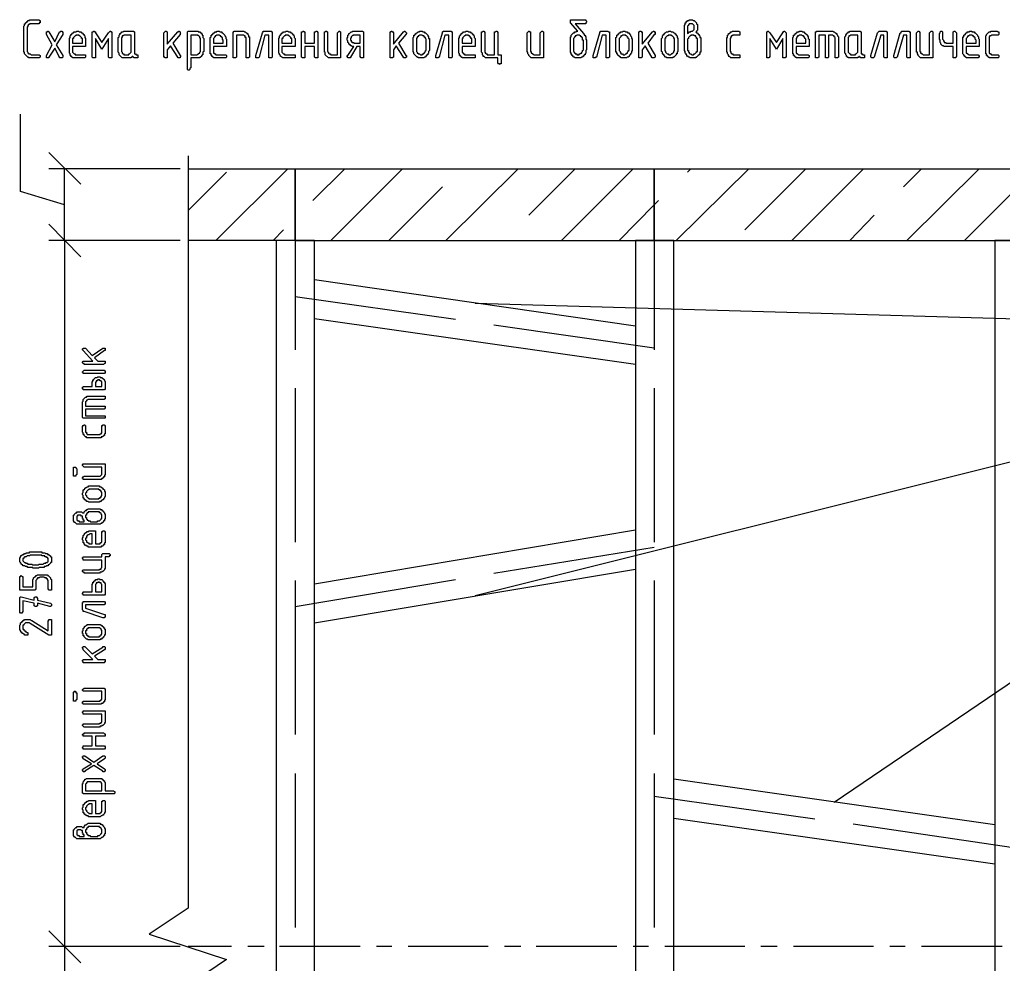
# Model space of a CAD drawing. Header units: millimetres. Extents: x 1 to 1188, y 1 to 840.
# Drawn here: x 44.2 to 120.9, y 322.7 to 396.3 of the extents above; entities that cross this region are included whole.
import ezdxf

# ---------------------------------------------------------------- set-up
doc = ezdxf.new("R2010")
doc.units = ezdxf.units.MM
doc.layers.add('GEOMETRY', color=7, linetype='Continuous')

msp = doc.modelspace()

# ---------------------------------------------------------------- linework, layer by layer
at = {"layer": 'GEOMETRY'}
for points in [[(45.664, 396.31), (45.727, 396.31), (45.727, 396.247), (45.791, 396.247), (45.791, 396.056), (45.727, 396.056), (45.727, 395.993), (44.965, 395.993), (44.965, 395.93), (44.902, 395.93), (44.839, 395.866), (44.839, 395.803), (44.775, 395.739), (44.775, 393.834), (44.839, 393.77), (44.839, 393.707), (44.902, 393.707), (44.902, 393.644), (45.029, 393.644), (45.092, 393.58), (45.727, 393.58), (45.791, 393.517), (45.791, 393.39), (45.727, 393.327), (44.902, 393.327), (44.902, 393.39), (44.839, 393.39), (44.775, 393.453), (44.71, 393.517), (44.584, 393.644), (44.584, 393.77), (44.52, 393.77), (44.52, 395.803), (44.584, 395.866), (44.584, 395.993), (44.647, 395.993), (44.647, 396.056), (44.71, 396.056), (44.71, 396.12), (44.775, 396.12), (44.775, 396.183), (44.839, 396.183), (44.839, 396.247), (44.965, 396.247), (44.965, 396.31)], [(88.398, 394.659), (88.398, 393.96), (88.335, 393.897), (88.335, 393.707), (88.272, 393.644), (88.272, 393.58), (88.208, 393.58), (88.208, 393.517), (88.145, 393.517), (88.145, 393.453), (88.081, 393.453), (88.081, 393.39), (88.018, 393.39), (87.955, 393.327), (87.51, 393.327), (87.446, 393.39), (87.383, 393.39), (87.383, 393.453), (87.319, 393.453), (87.319, 393.517), (87.256, 393.517), (87.256, 393.58), (87.193, 393.644), (87.193, 393.707), (87.129, 393.77), (87.129, 394.977), (87.193, 394.977), (87.193, 395.104), (87.383, 395.294), (87.446, 395.294), (87.446, 395.358), (87.573, 395.358), (87.638, 395.421), (87.701, 395.421), (87.129, 396.056), (87.129, 396.31), (88.335, 396.31), (88.335, 396.247), (88.398, 396.183), (88.398, 396.12), (88.335, 396.056), (88.335, 395.993), (87.51, 395.993), (88.145, 395.231), (88.208, 395.168), (88.208, 395.104), (88.272, 395.104), (88.272, 395.041), (88.335, 394.977), (88.335, 394.786), (88.398, 394.723)], [(96.908, 395.358), (96.971, 395.294), (97.035, 395.294), (97.035, 395.231), (97.098, 395.231), (97.098, 395.168), (97.163, 395.168), (97.163, 395.104), (97.226, 395.041), (97.226, 394.914), (97.289, 394.914), (97.289, 393.77), (97.226, 393.77), (97.226, 393.644), (97.163, 393.58), (97.098, 393.517), (96.971, 393.39), (96.908, 393.39), (96.908, 393.327), (96.464, 393.327), (96.401, 393.39), (96.336, 393.39), (96.336, 393.453), (96.273, 393.453), (96.209, 393.517), (96.209, 393.58), (96.146, 393.58), (96.146, 393.644), (96.082, 393.707), (96.082, 393.834), (96.019, 393.897), (96.019, 395.866), (96.082, 395.93), (96.082, 396.056), (96.146, 396.056), (96.146, 396.12), (96.209, 396.183), (96.273, 396.183), (96.273, 396.247), (96.401, 396.247), (96.401, 396.31), (96.654, 396.31), (96.718, 396.247), (96.781, 396.247), (96.971, 396.056), (96.971, 395.993), (97.035, 395.93), (97.035, 395.485), (96.971, 395.421), (96.971, 395.358)], [(96.273, 395.231), (96.336, 395.294), (96.401, 395.358), (96.527, 395.358), (96.527, 395.421), (96.654, 395.421), (96.781, 395.548), (96.781, 395.866), (96.654, 395.993), (96.401, 395.993), (96.401, 395.93), (96.336, 395.93), (96.336, 395.866), (96.273, 395.803)], [(47.06, 394.342), (47.569, 393.517), (47.569, 393.39), (47.505, 393.327), (47.315, 393.327), (47.315, 393.39), (46.933, 394.089), (46.489, 393.39), (46.489, 393.327), (46.298, 393.327), (46.298, 393.517), (46.743, 394.342), (46.298, 395.168), (46.298, 395.358), (46.363, 395.358), (46.363, 395.421), (46.426, 395.421), (46.489, 395.358), (46.933, 394.596), (47.315, 395.358), (47.378, 395.358), (47.378, 395.421), (47.505, 395.421), (47.505, 395.358), (47.569, 395.358), (47.569, 395.168)], [(48.331, 394.215), (48.331, 393.77), (48.457, 393.644), (48.521, 393.644), (48.521, 393.58), (49.346, 393.58), (49.346, 393.39), (49.283, 393.327), (48.331, 393.327), (48.331, 393.39), (48.267, 393.39), (48.267, 393.453), (48.204, 393.453), (48.204, 393.517), (48.14, 393.517), (48.14, 393.644), (48.077, 393.707), (48.077, 394.851), (48.14, 394.914), (48.14, 395.041), (48.204, 395.104), (48.204, 395.168), (48.267, 395.168), (48.267, 395.231), (48.331, 395.231), (48.331, 395.294), (48.394, 395.294), (48.457, 395.358), (48.584, 395.358), (48.648, 395.421), (48.776, 395.421), (48.839, 395.358), (48.966, 395.358), (49.029, 395.294), (49.093, 395.294), (49.093, 395.231), (49.156, 395.231), (49.156, 395.168), (49.219, 395.168), (49.219, 395.104), (49.283, 395.041), (49.283, 394.914), (49.346, 394.851), (49.346, 394.215)], [(48.711, 395.104), (48.584, 395.104), (48.584, 395.041), (48.521, 395.041), (48.394, 394.914), (48.394, 394.851), (48.331, 394.851), (48.331, 394.469), (49.093, 394.469), (49.093, 394.851), (49.029, 394.851), (49.029, 394.914), (48.902, 395.041), (48.839, 395.041), (48.839, 395.104)], [(50.617, 394.025), (50.108, 394.851), (50.108, 393.327), (49.918, 393.327), (49.855, 393.39), (49.855, 395.358), (49.918, 395.358), (49.981, 395.421), (50.045, 395.421), (50.045, 395.358), (50.108, 395.358), (50.108, 395.294), (50.617, 394.532), (51.125, 395.294), (51.252, 395.421), (51.315, 395.421), (51.315, 395.358), (51.379, 395.358), (51.379, 393.327), (51.189, 393.327), (51.125, 393.39), (51.125, 394.851)], [(53.41, 393.453), (53.41, 393.327), (53.093, 393.327), (53.093, 393.39), (53.03, 393.39), (53.03, 393.453), (52.966, 393.453), (52.966, 393.39), (52.903, 393.39), (52.903, 393.327), (52.204, 393.327), (51.951, 393.58), (51.951, 393.707), (51.886, 393.77), (51.886, 394.914), (51.951, 394.977), (51.951, 395.104), (52.014, 395.168), (52.014, 395.231), (52.077, 395.231), (52.077, 395.294), (52.141, 395.294), (52.141, 395.358), (52.268, 395.358), (52.331, 395.421), (53.093, 395.421), (53.093, 395.358), (53.156, 395.358), (53.156, 393.644), (53.22, 393.644), (53.283, 393.58), (53.41, 393.58)], [(52.903, 395.104), (52.331, 395.104), (52.268, 395.041), (52.204, 395.041), (52.204, 394.914), (52.141, 394.914), (52.141, 393.834), (52.204, 393.77), (52.204, 393.707), (52.268, 393.644), (52.331, 393.644), (52.331, 393.58), (52.713, 393.58), (52.713, 393.644), (52.776, 393.644), (52.903, 393.77)], [(55.696, 394.406), (56.522, 395.358), (56.585, 395.358), (56.585, 395.421), (56.648, 395.421), (56.713, 395.358), (56.713, 395.294), (56.777, 395.231), (56.713, 395.231), (56.713, 395.168), (56.141, 394.469), (56.713, 393.517), (56.777, 393.453), (56.713, 393.39), (56.713, 393.327), (56.522, 393.327), (56.522, 393.39), (55.951, 394.279), (55.696, 393.96), (55.696, 393.327), (55.506, 393.327), (55.506, 393.39), (55.443, 393.39), (55.443, 395.294), (55.569, 395.421), (55.633, 395.421), (55.696, 395.358)], [(57.284, 395.231), (57.284, 395.358), (57.347, 395.421), (58.109, 395.421), (58.109, 395.358), (58.236, 395.358), (58.301, 395.294), (58.364, 395.294), (58.364, 395.231), (58.427, 395.168), (58.427, 395.104), (58.491, 395.104), (58.491, 394.914), (58.554, 394.851), (58.554, 393.834), (58.491, 393.77), (58.491, 393.58), (58.427, 393.58), (58.427, 393.517), (58.364, 393.517), (58.364, 393.453), (58.301, 393.39), (58.236, 393.39), (58.236, 393.327), (57.539, 393.327), (57.539, 392.564), (57.475, 392.501), (57.475, 392.438), (57.41, 392.373), (57.347, 392.373), (57.284, 392.438)], [(57.539, 395.104), (57.539, 393.58), (58.046, 393.58), (58.109, 393.644), (58.173, 393.644), (58.173, 393.707), (58.236, 393.707), (58.236, 393.77), (58.301, 393.834), (58.301, 394.851), (58.236, 394.914), (58.236, 394.977), (58.173, 395.041), (58.109, 395.041), (58.109, 395.104)], [(59.316, 394.215), (59.316, 393.707), (59.38, 393.707), (59.38, 393.644), (59.443, 393.644), (59.506, 393.58), (60.269, 393.58), (60.332, 393.517), (60.332, 393.39), (60.269, 393.327), (59.316, 393.327), (59.316, 393.39), (59.253, 393.39), (59.253, 393.453), (59.189, 393.453), (59.189, 393.517), (59.126, 393.517), (59.126, 393.644), (59.063, 393.644), (59.063, 394.914), (59.126, 394.977), (59.126, 395.104), (59.189, 395.104), (59.189, 395.168), (59.253, 395.168), (59.253, 395.231), (59.316, 395.231), (59.316, 395.294), (59.38, 395.294), (59.443, 395.358), (59.57, 395.358), (59.57, 395.421), (59.76, 395.421), (59.823, 395.358), (59.952, 395.358), (59.952, 395.294), (60.015, 395.294), (60.205, 395.104), (60.205, 395.041), (60.269, 394.977), (60.269, 394.851), (60.332, 394.786), (60.332, 394.215)], [(59.697, 395.104), (59.57, 395.104), (59.506, 395.041), (59.443, 395.041), (59.443, 394.977), (59.38, 394.977), (59.38, 394.914), (59.316, 394.851), (59.316, 394.469), (60.078, 394.469), (60.078, 394.723), (60.015, 394.786), (60.015, 394.914), (59.952, 394.914), (59.952, 394.977), (59.888, 394.977), (59.888, 395.041), (59.823, 395.041), (59.76, 395.104)], [(60.84, 393.453), (60.84, 395.358), (60.904, 395.358), (60.904, 395.421), (61.666, 395.421), (61.729, 395.358), (61.793, 395.358), (61.856, 395.294), (61.919, 395.294), (61.919, 395.231), (61.983, 395.231), (61.983, 395.168), (62.046, 395.104), (62.046, 394.977), (62.11, 394.977), (62.11, 393.39), (62.046, 393.327), (61.856, 393.327), (61.856, 394.914), (61.793, 394.914), (61.793, 395.041), (61.729, 395.041), (61.666, 395.104), (61.094, 395.104), (61.094, 393.39), (61.031, 393.327), (60.84, 393.327)], [(63.253, 395.421), (63.825, 395.421), (63.825, 395.358), (63.889, 395.358), (63.889, 393.39), (63.825, 393.327), (63.634, 393.327), (63.634, 395.104), (63.317, 395.104), (62.872, 393.39), (62.808, 393.327), (62.618, 393.327), (62.618, 393.517), (63.127, 395.294), (63.19, 395.358), (63.19, 395.421)], [(64.651, 394.215), (64.651, 393.77), (64.777, 393.644), (64.841, 393.644), (64.841, 393.58), (65.666, 393.58), (65.666, 393.327), (64.714, 393.327), (64.651, 393.39), (64.586, 393.453), (64.523, 393.453), (64.523, 393.517), (64.459, 393.58), (64.459, 393.644), (64.396, 393.707), (64.396, 394.851), (64.459, 394.914), (64.459, 395.041), (64.523, 395.104), (64.523, 395.168), (64.586, 395.168), (64.586, 395.231), (64.651, 395.231), (64.651, 395.294), (64.714, 395.294), (64.777, 395.358), (64.904, 395.358), (64.968, 395.421), (65.094, 395.421), (65.158, 395.358), (65.285, 395.358), (65.348, 395.294), (65.413, 395.294), (65.413, 395.231), (65.476, 395.231), (65.476, 395.168), (65.539, 395.168), (65.539, 395.104), (65.603, 395.041), (65.603, 394.914), (65.666, 394.851), (65.666, 394.215)], [(65.031, 395.104), (64.904, 395.104), (64.904, 395.041), (64.841, 395.041), (64.714, 394.914), (64.714, 394.851), (64.651, 394.851), (64.651, 394.469), (65.413, 394.469), (65.413, 394.851), (65.348, 394.851), (65.348, 394.914), (65.221, 395.041), (65.158, 395.041), (65.158, 395.104)], [(66.428, 394.215), (66.428, 393.327), (66.238, 393.327), (66.173, 393.39), (66.173, 395.358), (66.238, 395.358), (66.302, 395.421), (66.365, 395.421), (66.365, 395.358), (66.428, 395.358), (66.428, 394.469), (67.19, 394.469), (67.19, 395.358), (67.254, 395.358), (67.317, 395.421), (67.381, 395.421), (67.381, 395.358), (67.444, 395.358), (67.444, 393.327), (67.254, 393.327), (67.19, 393.39), (67.19, 394.215)], [(69.222, 395.231), (69.222, 393.327), (68.269, 393.327), (68.016, 393.58), (68.016, 393.77), (67.952, 393.77), (67.952, 395.358), (68.016, 395.358), (68.079, 395.421), (68.143, 395.421), (68.143, 395.358), (68.206, 395.358), (68.206, 393.834), (68.269, 393.77), (68.269, 393.707), (68.333, 393.644), (68.396, 393.644), (68.46, 393.58), (68.968, 393.58), (68.968, 395.294), (69.095, 395.421), (69.158, 395.421), (69.158, 395.358), (69.222, 395.358)], [(70.239, 394.215), (70.11, 394.215), (70.047, 394.279), (69.984, 394.279), (69.984, 394.342), (69.92, 394.342), (69.92, 394.406), (69.857, 394.406), (69.857, 394.469), (69.794, 394.532), (69.794, 394.659), (69.73, 394.723), (69.73, 394.914), (69.794, 394.914), (69.794, 395.104), (69.857, 395.168), (69.857, 395.231), (69.92, 395.231), (70.047, 395.358), (70.11, 395.358), (70.175, 395.421), (70.936, 395.421), (71.001, 395.358), (71.001, 393.327), (70.809, 393.327), (70.809, 393.39), (70.746, 393.39), (70.746, 394.215), (70.492, 394.215), (69.984, 393.39), (69.984, 393.327), (69.794, 393.327), (69.794, 393.39), (69.73, 393.39), (69.73, 393.517), (69.794, 393.517)], [(69.984, 394.786), (69.984, 394.723), (70.047, 394.723), (70.047, 394.596), (70.11, 394.596), (70.11, 394.532), (70.239, 394.532), (70.239, 394.469), (70.746, 394.469), (70.746, 395.104), (70.175, 395.104), (70.175, 395.041), (70.11, 395.041), (70.047, 394.977), (70.047, 394.914), (69.984, 394.851)], [(73.35, 394.406), (74.111, 395.358), (74.176, 395.358), (74.176, 395.421), (74.239, 395.421), (74.366, 395.294), (74.366, 395.231), (74.302, 395.168), (73.731, 394.469), (74.302, 393.517), (74.366, 393.517), (74.366, 393.39), (74.302, 393.39), (74.302, 393.327), (74.111, 393.327), (74.111, 393.39), (73.54, 394.279), (73.35, 393.96), (73.35, 393.39), (73.285, 393.39), (73.285, 393.327), (73.095, 393.327), (73.095, 395.358), (73.159, 395.358), (73.159, 395.421), (73.222, 395.421), (73.285, 395.358), (73.35, 395.294)], [(74.873, 394.025), (74.873, 394.914), (74.938, 394.977), (74.938, 395.104), (75.001, 395.104), (75.001, 395.168), (75.064, 395.168), (75.064, 395.231), (75.128, 395.231), (75.128, 395.294), (75.191, 395.294), (75.255, 395.358), (75.381, 395.358), (75.381, 395.421), (75.572, 395.421), (75.635, 395.358), (75.763, 395.358), (75.763, 395.294), (75.827, 395.294), (76.017, 395.104), (76.017, 395.041), (76.08, 394.977), (76.08, 394.851), (76.144, 394.851), (76.144, 393.897), (76.08, 393.834), (76.08, 393.707), (76.017, 393.644), (76.017, 393.58), (75.953, 393.58), (75.953, 393.517), (75.89, 393.517), (75.89, 393.453), (75.827, 393.453), (75.827, 393.39), (75.763, 393.39), (75.698, 393.327), (75.255, 393.327), (75.255, 393.39), (75.191, 393.39), (74.938, 393.644), (74.938, 393.77), (74.873, 393.77)], [(75.89, 394.025), (75.89, 394.786), (75.827, 394.851), (75.827, 394.914), (75.763, 394.914), (75.763, 394.977), (75.698, 395.041), (75.635, 395.041), (75.572, 395.104), (75.381, 395.104), (75.318, 395.041), (75.255, 395.041), (75.255, 394.977), (75.191, 394.977), (75.191, 394.914), (75.128, 394.851), (75.128, 393.834), (75.191, 393.77), (75.191, 393.707), (75.255, 393.707), (75.255, 393.644), (75.381, 393.644), (75.445, 393.58), (75.572, 393.58), (75.635, 393.644), (75.698, 393.644), (75.698, 393.707), (75.763, 393.707), (75.763, 393.77), (75.827, 393.834), (75.827, 393.897), (75.89, 393.897)], [(77.286, 395.421), (77.858, 395.421), (77.858, 395.358), (77.921, 395.358), (77.921, 393.39), (77.858, 393.327), (77.668, 393.327), (77.668, 395.104), (77.351, 395.104), (76.906, 393.39), (76.842, 393.39), (76.842, 393.327), (76.652, 393.327), (76.652, 393.517), (77.159, 395.294), (77.159, 395.358), (77.223, 395.358), (77.223, 395.421)], [(78.683, 394.215), (78.683, 393.77), (78.81, 393.644), (78.873, 393.644), (78.873, 393.58), (79.7, 393.58), (79.7, 393.327), (78.683, 393.327), (78.683, 393.39), (78.62, 393.39), (78.62, 393.453), (78.556, 393.453), (78.556, 393.517), (78.493, 393.517), (78.493, 393.644), (78.43, 393.707), (78.43, 394.851), (78.493, 394.914), (78.493, 395.041), (78.556, 395.104), (78.556, 395.168), (78.62, 395.168), (78.62, 395.231), (78.683, 395.231), (78.683, 395.294), (78.747, 395.294), (78.81, 395.358), (78.938, 395.358), (79.002, 395.421), (79.128, 395.421), (79.192, 395.358), (79.319, 395.358), (79.382, 395.294), (79.445, 395.294), (79.445, 395.231), (79.509, 395.231), (79.509, 395.168), (79.572, 395.168), (79.572, 395.104), (79.635, 395.041), (79.635, 394.914), (79.7, 394.851), (79.7, 394.215)], [(79.065, 395.104), (78.938, 395.104), (78.938, 395.041), (78.873, 395.041), (78.747, 394.914), (78.747, 394.851), (78.683, 394.851), (78.683, 394.469), (79.445, 394.469), (79.445, 394.851), (79.382, 394.851), (79.382, 394.914), (79.255, 395.041), (79.192, 395.041), (79.192, 395.104)], [(81.605, 393.58), (81.731, 393.58), (81.731, 392.881), (81.668, 392.881), (81.605, 392.818), (81.605, 392.881), (81.541, 392.881), (81.478, 392.945), (81.478, 393.327), (80.526, 393.327), (80.461, 393.39), (80.398, 393.453), (80.334, 393.453), (80.334, 393.517), (80.271, 393.58), (80.271, 393.707), (80.207, 393.77), (80.207, 395.358), (80.271, 395.358), (80.334, 395.421), (80.398, 395.421), (80.398, 395.358), (80.461, 395.358), (80.461, 393.77), (80.526, 393.707), (80.589, 393.644), (80.652, 393.644), (80.652, 393.58), (81.223, 393.58), (81.223, 395.358), (81.288, 395.358), (81.351, 395.421), (81.414, 395.421), (81.414, 395.358), (81.478, 395.358), (81.478, 393.58)], [(85.033, 395.231), (85.033, 393.327), (84.081, 393.327), (83.891, 393.517), (83.891, 393.58), (83.827, 393.644), (83.827, 393.77), (83.764, 393.77), (83.764, 395.294), (83.891, 395.421), (83.954, 395.421), (83.954, 395.358), (84.018, 395.358), (84.018, 393.834), (84.081, 393.834), (84.081, 393.707), (84.144, 393.707), (84.144, 393.644), (84.208, 393.644), (84.271, 393.58), (84.78, 393.58), (84.78, 395.294), (84.906, 395.421), (84.97, 395.421), (85.033, 395.358)], [(88.145, 394.025), (88.145, 394.723), (88.081, 394.723), (88.081, 394.914), (88.018, 394.914), (88.018, 394.977), (87.955, 394.977), (87.955, 395.041), (87.891, 395.041), (87.828, 395.104), (87.638, 395.104), (87.573, 395.041), (87.51, 395.041), (87.51, 394.977), (87.446, 394.977), (87.446, 394.914), (87.383, 394.851), (87.383, 393.834), (87.446, 393.77), (87.446, 393.707), (87.51, 393.707), (87.51, 393.644), (87.638, 393.644), (87.638, 393.58), (87.828, 393.58), (87.828, 393.644), (87.891, 393.644), (87.955, 393.707), (88.018, 393.707), (88.018, 393.77), (88.081, 393.834), (88.081, 393.897), (88.145, 393.96)], [(89.542, 395.421), (90.051, 395.421), (90.114, 395.358), (90.177, 395.358), (90.177, 393.39), (90.114, 393.327), (89.923, 393.327), (89.923, 395.104), (89.606, 395.104), (89.16, 393.39), (89.097, 393.39), (89.097, 393.327), (88.907, 393.327), (88.907, 393.517), (89.415, 395.294), (89.415, 395.358), (89.479, 395.358), (89.479, 395.421)], [(90.685, 394.025), (90.685, 394.914), (90.748, 394.977), (90.748, 395.104), (90.813, 395.104), (90.813, 395.168), (90.876, 395.168), (90.876, 395.231), (90.939, 395.231), (90.939, 395.294), (91.003, 395.294), (91.066, 395.358), (91.193, 395.358), (91.256, 395.421), (91.383, 395.421), (91.447, 395.358), (91.573, 395.358), (91.573, 395.294), (91.702, 395.294), (91.702, 395.231), (91.828, 395.104), (91.828, 395.041), (91.892, 394.977), (91.892, 394.851), (91.955, 394.851), (91.955, 393.897), (91.892, 393.834), (91.892, 393.707), (91.828, 393.644), (91.828, 393.58), (91.765, 393.58), (91.765, 393.517), (91.702, 393.517), (91.702, 393.453), (91.638, 393.39), (91.573, 393.39), (91.51, 393.327), (91.066, 393.327), (91.066, 393.39), (91.003, 393.39), (90.813, 393.58), (90.813, 393.644), (90.748, 393.644), (90.748, 393.77), (90.685, 393.77)], [(91.702, 394.025), (91.702, 394.786), (91.638, 394.851), (91.638, 394.914), (91.573, 394.914), (91.573, 394.977), (91.51, 395.041), (91.447, 395.041), (91.447, 395.104), (91.193, 395.104), (91.13, 395.041), (91.066, 395.041), (91.066, 394.977), (90.939, 394.851), (90.939, 393.897), (91.003, 393.834), (91.003, 393.77), (91.066, 393.707), (91.066, 393.644), (91.193, 393.644), (91.256, 393.58), (91.383, 393.58), (91.447, 393.644), (91.51, 393.644), (91.51, 393.707), (91.573, 393.707), (91.573, 393.77), (91.638, 393.834), (91.638, 393.897), (91.702, 393.897)], [(92.717, 394.406), (93.543, 395.358), (93.606, 395.421), (93.669, 395.421), (93.669, 395.358), (93.733, 395.358), (93.733, 395.168), (93.669, 395.168), (93.161, 394.469), (93.733, 393.517), (93.733, 393.39), (93.669, 393.327), (93.479, 393.327), (93.479, 393.39), (92.971, 394.279), (92.717, 393.96), (92.717, 393.39), (92.654, 393.327), (92.464, 393.327), (92.464, 395.358), (92.527, 395.358), (92.527, 395.421), (92.654, 395.421), (92.654, 395.358), (92.717, 395.358)], [(94.241, 394.025), (94.241, 394.851), (94.305, 394.914), (94.305, 395.041), (94.368, 395.104), (94.368, 395.168), (94.431, 395.168), (94.431, 395.231), (94.495, 395.231), (94.495, 395.294), (94.558, 395.294), (94.622, 395.358), (94.748, 395.358), (94.813, 395.421), (94.94, 395.421), (95.003, 395.358), (95.13, 395.358), (95.194, 395.294), (95.257, 395.294), (95.257, 395.231), (95.32, 395.231), (95.32, 395.168), (95.384, 395.168), (95.384, 395.104), (95.447, 395.041), (95.447, 394.914), (95.51, 394.851), (95.51, 393.834), (95.447, 393.77), (95.447, 393.644), (95.384, 393.644), (95.384, 393.58), (95.194, 393.39), (95.13, 393.39), (95.13, 393.327), (94.622, 393.327), (94.622, 393.39), (94.558, 393.39), (94.431, 393.517), (94.431, 393.58), (94.368, 393.58), (94.368, 393.644), (94.305, 393.644), (94.305, 393.77), (94.241, 393.834)], [(95.257, 394.025), (95.257, 394.851), (95.194, 394.851), (95.194, 394.914), (95.067, 395.041), (95.003, 395.041), (95.003, 395.104), (94.748, 395.104), (94.748, 395.041), (94.685, 395.041), (94.558, 394.914), (94.558, 394.851), (94.495, 394.851), (94.495, 393.897), (94.558, 393.834), (94.558, 393.77), (94.685, 393.644), (94.748, 393.644), (94.813, 393.58), (94.94, 393.58), (95.003, 393.644), (95.067, 393.644), (95.067, 393.707), (95.13, 393.707), (95.194, 393.77), (95.194, 393.834), (95.257, 393.897)], [(97.035, 394.025), (97.035, 394.851), (96.971, 394.851), (96.971, 394.914), (96.908, 394.977), (96.908, 395.041), (96.781, 395.041), (96.781, 395.104), (96.527, 395.104), (96.527, 395.041), (96.464, 395.041), (96.401, 394.977), (96.336, 394.914), (96.336, 394.851), (96.273, 394.786), (96.273, 393.897), (96.336, 393.897), (96.336, 393.77), (96.401, 393.77), (96.401, 393.707), (96.464, 393.644), (96.527, 393.644), (96.591, 393.58), (96.718, 393.58), (96.781, 393.644), (96.844, 393.644), (96.971, 393.77), (96.971, 393.834), (97.035, 393.834)], [(99.576, 394.786), (99.576, 393.834), (99.639, 393.834), (99.639, 393.707), (99.702, 393.707), (99.702, 393.644), (99.766, 393.644), (99.829, 393.58), (100.338, 393.58), (100.338, 393.327), (99.639, 393.327), (99.576, 393.39), (99.511, 393.453), (99.448, 393.517), (99.448, 393.58), (99.384, 393.644), (99.384, 393.77), (99.321, 393.77), (99.321, 394.914), (99.384, 394.914), (99.384, 395.104), (99.448, 395.168), (99.448, 395.231), (99.511, 395.231), (99.576, 395.294), (99.639, 395.358), (99.702, 395.358), (99.766, 395.421), (100.273, 395.421), (100.338, 395.358), (100.338, 395.104), (99.766, 395.104), (99.766, 395.041), (99.702, 395.041), (99.639, 394.977), (99.639, 394.914), (99.576, 394.851)], [(103.194, 394.025), (102.686, 394.851), (102.686, 393.39), (102.623, 393.39), (102.623, 393.327), (102.432, 393.327), (102.432, 395.358), (102.496, 395.358), (102.496, 395.421), (102.559, 395.421), (102.686, 395.294), (103.194, 394.532), (103.703, 395.294), (103.703, 395.358), (103.766, 395.358), (103.766, 395.421), (103.83, 395.421), (103.956, 395.294), (103.956, 393.39), (103.893, 393.39), (103.893, 393.327), (103.703, 393.327), (103.703, 394.851)], [(104.719, 394.215), (104.719, 393.707), (104.782, 393.707), (104.782, 393.644), (104.845, 393.644), (104.909, 393.58), (105.671, 393.58), (105.734, 393.517), (105.734, 393.39), (105.671, 393.327), (104.719, 393.327), (104.719, 393.39), (104.655, 393.39), (104.655, 393.453), (104.592, 393.453), (104.592, 393.517), (104.528, 393.517), (104.528, 393.644), (104.465, 393.644), (104.465, 394.914), (104.528, 394.977), (104.528, 395.104), (104.592, 395.104), (104.592, 395.168), (104.655, 395.168), (104.655, 395.231), (104.719, 395.231), (104.719, 395.294), (104.782, 395.294), (104.845, 395.358), (104.972, 395.358), (104.972, 395.421), (105.164, 395.421), (105.227, 395.358), (105.354, 395.358), (105.354, 395.294), (105.417, 395.294), (105.607, 395.104), (105.607, 395.041), (105.671, 394.977), (105.671, 394.851), (105.734, 394.786), (105.734, 394.215)], [(105.1, 395.104), (104.972, 395.104), (104.909, 395.041), (104.845, 395.041), (104.845, 394.977), (104.782, 394.977), (104.782, 394.914), (104.719, 394.851), (104.719, 394.469), (105.481, 394.469), (105.481, 394.786), (105.417, 394.851), (105.417, 394.914), (105.354, 394.914), (105.354, 394.977), (105.29, 395.041), (105.227, 395.041), (105.164, 395.104)], [(106.369, 395.421), (107.577, 395.421), (107.64, 395.358), (107.703, 395.358), (107.767, 395.294), (107.83, 395.294), (107.83, 395.231), (107.894, 395.231), (107.894, 395.168), (107.957, 395.104), (107.957, 395.041), (108.02, 394.977), (108.02, 393.39), (107.957, 393.327), (107.767, 393.327), (107.767, 394.914), (107.703, 394.977), (107.703, 395.041), (107.64, 395.041), (107.577, 395.104), (107.258, 395.104), (107.258, 393.39), (107.195, 393.327), (107.005, 393.327), (107.005, 395.104), (106.496, 395.104), (106.496, 393.39), (106.433, 393.327), (106.243, 393.327), (106.243, 395.358), (106.306, 395.358), (106.306, 395.421)], [(110.053, 393.453), (110.053, 393.327), (109.735, 393.327), (109.735, 393.39), (109.671, 393.39), (109.671, 393.453), (109.608, 393.453), (109.608, 393.39), (109.544, 393.39), (109.544, 393.327), (108.782, 393.327), (108.782, 393.39), (108.719, 393.39), (108.719, 393.453), (108.656, 393.453), (108.656, 393.517), (108.592, 393.58), (108.592, 393.644), (108.529, 393.707), (108.529, 394.977), (108.592, 395.041), (108.592, 395.168), (108.656, 395.168), (108.656, 395.231), (108.719, 395.231), (108.719, 395.294), (108.782, 395.294), (108.782, 395.358), (108.909, 395.358), (108.909, 395.421), (109.735, 395.421), (109.735, 395.358), (109.798, 395.358), (109.798, 393.644), (109.863, 393.644), (109.926, 393.58), (110.053, 393.58)], [(109.544, 395.104), (108.973, 395.104), (108.909, 395.041), (108.846, 395.041), (108.846, 394.977), (108.782, 394.914), (108.782, 393.77), (108.909, 393.644), (108.973, 393.644), (108.973, 393.58), (109.354, 393.58), (109.354, 393.644), (109.418, 393.644), (109.544, 393.77)], [(111.195, 395.421), (111.767, 395.421), (111.767, 395.358), (111.831, 395.358), (111.831, 393.327), (111.64, 393.327), (111.577, 393.39), (111.577, 395.104), (111.322, 395.104), (110.815, 393.39), (110.752, 393.327), (110.623, 393.327), (110.56, 393.39), (110.56, 393.517), (111.069, 395.294)], [(112.973, 395.421), (113.545, 395.421), (113.545, 395.358), (113.608, 395.358), (113.608, 393.327), (113.418, 393.327), (113.355, 393.39), (113.355, 395.104), (113.101, 395.104), (112.593, 393.39), (112.529, 393.327), (112.402, 393.327), (112.339, 393.39), (112.339, 393.517), (112.846, 395.294), (112.91, 395.294), (112.91, 395.358)], [(115.386, 395.231), (115.386, 393.327), (114.434, 393.327), (114.244, 393.517), (114.244, 393.58), (114.18, 393.644), (114.18, 393.77), (114.117, 393.77), (114.117, 395.294), (114.244, 395.421), (114.307, 395.421), (114.307, 395.358), (114.37, 395.358), (114.37, 393.834), (114.434, 393.834), (114.434, 393.707), (114.497, 393.707), (114.497, 393.644), (114.56, 393.644), (114.625, 393.58), (115.132, 393.58), (115.132, 395.294), (115.259, 395.421), (115.323, 395.421), (115.386, 395.358)], [(117.228, 395.231), (117.228, 393.453), (117.165, 393.39), (117.165, 393.327), (116.973, 393.327), (116.973, 394.215), (116.276, 394.215), (116.213, 394.279), (116.148, 394.279), (116.021, 394.406), (116.021, 394.469), (115.958, 394.532), (115.958, 394.723), (115.894, 394.786), (115.894, 395.231), (115.958, 395.294), (115.958, 395.358), (116.021, 395.421), (116.085, 395.421), (116.148, 395.358), (116.148, 394.786), (116.213, 394.723), (116.213, 394.659), (116.276, 394.596), (116.276, 394.532), (116.403, 394.532), (116.403, 394.469), (116.973, 394.469), (116.973, 395.358), (117.038, 395.421), (117.102, 395.421), (117.228, 395.294)], [(117.99, 394.215), (117.99, 393.707), (118.054, 393.707), (118.054, 393.644), (118.117, 393.644), (118.181, 393.58), (118.943, 393.58), (118.943, 393.517), (119.006, 393.517), (119.006, 393.39), (118.943, 393.39), (118.943, 393.327), (117.99, 393.327), (117.99, 393.39), (117.927, 393.39), (117.927, 393.453), (117.864, 393.453), (117.864, 393.517), (117.8, 393.517), (117.8, 393.58), (117.735, 393.644), (117.735, 394.977), (117.8, 394.977), (117.8, 395.104), (117.864, 395.104), (117.864, 395.168), (117.927, 395.168), (117.927, 395.231), (117.99, 395.294), (118.054, 395.294), (118.054, 395.358), (118.244, 395.358), (118.244, 395.421), (118.434, 395.421), (118.434, 395.358), (118.626, 395.358), (118.626, 395.294), (118.689, 395.294), (118.879, 395.104), (118.879, 395.041), (118.943, 394.977), (118.943, 394.851), (119.006, 394.786), (119.006, 394.215)], [(118.371, 395.104), (118.244, 395.104), (118.181, 395.041), (118.117, 395.041), (118.117, 394.977), (118.054, 394.977), (118.054, 394.914), (117.99, 394.851), (117.99, 394.469), (118.752, 394.469), (118.752, 394.723), (118.689, 394.786), (118.689, 394.914), (118.626, 394.914), (118.626, 394.977), (118.561, 394.977), (118.561, 395.041), (118.498, 395.041), (118.434, 395.104)], [(119.768, 394.786), (119.768, 393.707), (119.831, 393.707), (119.831, 393.644), (119.895, 393.644), (119.958, 393.58), (120.467, 393.58), (120.53, 393.517), (120.53, 393.39), (120.467, 393.327), (119.768, 393.327), (119.768, 393.39), (119.705, 393.39), (119.705, 393.453), (119.641, 393.453), (119.641, 393.517), (119.578, 393.517), (119.578, 393.644), (119.514, 393.644), (119.514, 395.041), (119.578, 395.104), (119.578, 395.168), (119.768, 395.358), (119.895, 395.358), (119.895, 395.421), (120.403, 395.421), (120.467, 395.358), (120.53, 395.358), (120.53, 395.168), (120.467, 395.104), (119.958, 395.104), (119.895, 395.041), (119.831, 395.041), (119.768, 394.977)], [(64.206, 269.056), (67.19, 269.056), (67.19, 379.102), (64.206, 379.102)], [(92.209, 269.056), (95.194, 269.056), (95.194, 379.102), (92.209, 379.102)], [(120.213, 269.056), (123.197, 269.056), (123.197, 379.102), (120.213, 379.102)], [(49.918, 369.704), (49.156, 370.53), (49.093, 370.593), (49.093, 370.656), (49.156, 370.656), (49.156, 370.72), (49.346, 370.72), (49.855, 370.148), (50.68, 370.72), (50.87, 370.72), (50.87, 370.53), (50.807, 370.53), (50.045, 369.958), (50.298, 369.704), (50.87, 369.704), (50.87, 369.514), (50.807, 369.514), (50.744, 369.451), (49.219, 369.451), (49.219, 369.514), (49.156, 369.514), (49.093, 369.577), (49.093, 369.641), (49.156, 369.704)], [(49.219, 368.752), (49.156, 368.752), (49.156, 368.815), (49.093, 368.815), (49.093, 368.879), (49.219, 369.006), (50.807, 369.006), (50.807, 368.942), (50.87, 368.942), (50.87, 368.815), (50.807, 368.752)], [(50.363, 368.497), (50.49, 368.497), (50.49, 368.434), (50.617, 368.434), (50.807, 368.244), (50.807, 368.18), (50.87, 368.117), (50.87, 367.545), (50.807, 367.481), (49.156, 367.481), (49.156, 367.545), (49.093, 367.545), (49.093, 367.672), (49.156, 367.672), (49.156, 367.735), (49.855, 367.735), (49.855, 368.117), (49.918, 368.117), (49.918, 368.244), (49.981, 368.244), (49.981, 368.307), (50.108, 368.434), (50.235, 368.434), (50.298, 368.497)], [(50.363, 368.244), (50.298, 368.244), (50.235, 368.18), (50.172, 368.18), (50.172, 368.117), (50.108, 368.053), (50.108, 367.735), (50.617, 367.735), (50.617, 368.117), (50.553, 368.117), (50.553, 368.18), (50.49, 368.18), (50.427, 368.244)], [(49.093, 365.322), (49.093, 366.529), (49.156, 366.593), (49.156, 366.719), (49.346, 366.91), (49.41, 366.91), (49.473, 366.973), (50.87, 366.973), (50.87, 366.783), (50.807, 366.783), (50.807, 366.719), (49.538, 366.719), (49.473, 366.656), (49.41, 366.656), (49.41, 366.593), (49.346, 366.529), (49.346, 366.211), (50.87, 366.211), (50.87, 366.021), (50.807, 366.021), (50.807, 365.957), (49.346, 365.957), (49.346, 365.45), (50.87, 365.45), (50.87, 365.259), (49.156, 365.259)], [(49.601, 363.989), (50.49, 363.989), (50.49, 364.053), (50.553, 364.053), (50.617, 364.116), (50.617, 364.688), (50.68, 364.688), (50.68, 364.752), (50.807, 364.752), (50.807, 364.688), (50.87, 364.688), (50.87, 364.053), (50.807, 364.053), (50.807, 363.926), (50.744, 363.926), (50.744, 363.863), (50.68, 363.863), (50.68, 363.798), (50.553, 363.798), (50.553, 363.735), (49.41, 363.735), (49.41, 363.798), (49.346, 363.798), (49.283, 363.863), (49.219, 363.926), (49.219, 363.989), (49.156, 363.989), (49.156, 364.116), (49.093, 364.18), (49.093, 364.623), (49.156, 364.688), (49.219, 364.752), (49.283, 364.752), (49.283, 364.688), (49.346, 364.688), (49.346, 364.18), (49.41, 364.18), (49.41, 364.053), (49.473, 364.053), (49.473, 363.989)], [(48.648, 361.322), (48.648, 360.878), (48.584, 360.814), (48.584, 360.751), (48.394, 360.751), (48.394, 361.448), (48.584, 361.448), (48.584, 361.385)], [(49.219, 361.703), (50.87, 361.703), (50.87, 360.814), (50.807, 360.814), (50.807, 360.688), (50.744, 360.688), (50.744, 360.623), (50.68, 360.623), (50.68, 360.56), (50.617, 360.56), (50.553, 360.496), (49.156, 360.496), (49.156, 360.56), (49.093, 360.56), (49.093, 360.623), (49.156, 360.688), (49.219, 360.751), (50.49, 360.751), (50.617, 360.878), (50.617, 361.448), (49.219, 361.448), (49.156, 361.513), (49.093, 361.577), (49.093, 361.64), (49.156, 361.703)], [(50.235, 358.719), (49.601, 358.719), (49.538, 358.782), (49.41, 358.782), (49.41, 358.845), (49.346, 358.845), (49.346, 358.909), (49.283, 358.909), (49.219, 358.972), (49.219, 359.035), (49.156, 359.035), (49.156, 359.227), (49.093, 359.29), (49.093, 359.417), (49.156, 359.481), (49.156, 359.671), (49.219, 359.671), (49.219, 359.734), (49.283, 359.734), (49.283, 359.798), (49.346, 359.798), (49.346, 359.861), (49.41, 359.861), (49.473, 359.926), (49.538, 359.926), (49.601, 359.989), (50.427, 359.989), (50.427, 359.926), (50.553, 359.926), (50.553, 359.861), (50.617, 359.861), (50.68, 359.798), (50.68, 359.734), (50.744, 359.734), (50.807, 359.671), (50.807, 359.544), (50.87, 359.544), (50.87, 359.164), (50.807, 359.1), (50.807, 359.035), (50.744, 358.972), (50.744, 358.909), (50.68, 358.909), (50.617, 358.845), (50.553, 358.845), (50.553, 358.782), (50.427, 358.782), (50.427, 358.719)], [(50.235, 359.734), (49.601, 359.734), (49.601, 359.671), (49.538, 359.671), (49.473, 359.607), (49.41, 359.544), (49.41, 359.481), (49.346, 359.417), (49.346, 359.29), (49.41, 359.227), (49.41, 359.164), (49.538, 359.035), (49.601, 359.035), (49.601, 358.972), (50.363, 358.972), (50.363, 359.035), (50.49, 359.035), (50.49, 359.1), (50.553, 359.1), (50.553, 359.164), (50.617, 359.227), (50.617, 359.481), (50.553, 359.544), (50.553, 359.607), (50.49, 359.607), (50.49, 359.671), (50.363, 359.671), (50.363, 359.734)], [(49.156, 357.83), (49.156, 357.893), (49.219, 357.893), (49.219, 357.956), (49.346, 358.083), (49.41, 358.083), (49.41, 358.147), (49.473, 358.147), (49.538, 358.21), (50.49, 358.21), (50.49, 358.147), (50.617, 358.147), (50.617, 358.083), (50.68, 358.083), (50.68, 358.02), (50.744, 358.02), (50.744, 357.956), (50.807, 357.893), (50.807, 357.83), (50.87, 357.766), (50.87, 357.385), (50.807, 357.385), (50.807, 357.258), (50.744, 357.258), (50.744, 357.194), (50.68, 357.131), (50.617, 357.131), (50.617, 357.068), (50.553, 357.068), (50.49, 357.004), (48.648, 357.004), (48.521, 357.131), (48.457, 357.131), (48.457, 357.194), (48.394, 357.258), (48.394, 357.703), (48.457, 357.703), (48.457, 357.766), (48.584, 357.893), (48.648, 357.893), (48.648, 357.956), (49.029, 357.956), (49.093, 357.893), (49.156, 357.893)], [(49.219, 357.194), (49.219, 357.321), (49.156, 357.321), (49.156, 357.448), (49.093, 357.448), (49.093, 357.639), (49.029, 357.639), (48.966, 357.703), (48.711, 357.703), (48.711, 357.639), (48.648, 357.639), (48.648, 357.321), (48.711, 357.321), (48.711, 357.258), (48.839, 357.258), (48.839, 357.194)], [(50.235, 357.956), (49.538, 357.956), (49.538, 357.893), (49.473, 357.893), (49.473, 357.83), (49.41, 357.83), (49.41, 357.703), (49.346, 357.703), (49.346, 357.513), (49.41, 357.513), (49.41, 357.385), (49.473, 357.385), (49.473, 357.321), (49.538, 357.321), (49.538, 357.258), (49.664, 357.258), (49.728, 357.194), (50.235, 357.194), (50.298, 357.258), (50.427, 357.258), (50.553, 357.385), (50.553, 357.448), (50.617, 357.448), (50.617, 357.766), (50.553, 357.766), (50.553, 357.83), (50.49, 357.893), (50.427, 357.893), (50.427, 357.956)], [(50.108, 355.48), (50.49, 355.48), (50.49, 355.544), (50.553, 355.544), (50.553, 355.607), (50.617, 355.607), (50.617, 356.432), (50.68, 356.432), (50.68, 356.496), (50.807, 356.496), (50.807, 356.432), (50.87, 356.432), (50.87, 355.544), (50.807, 355.544), (50.807, 355.417), (50.744, 355.417), (50.744, 355.353), (50.68, 355.353), (50.68, 355.29), (50.553, 355.29), (50.553, 355.227), (49.538, 355.227), (49.538, 355.29), (49.41, 355.29), (49.41, 355.353), (49.346, 355.353), (49.219, 355.48), (49.219, 355.544), (49.156, 355.544), (49.156, 355.734), (49.093, 355.797), (49.093, 355.925), (49.156, 355.989), (49.156, 356.115), (49.219, 356.179), (49.219, 356.242), (49.283, 356.242), (49.283, 356.306), (49.346, 356.306), (49.346, 356.369), (49.41, 356.369), (49.473, 356.432), (49.601, 356.432), (49.601, 356.496), (50.108, 356.496)], [(49.346, 355.86), (49.346, 355.797), (49.41, 355.734), (49.41, 355.607), (49.473, 355.607), (49.538, 355.544), (49.601, 355.544), (49.601, 355.48), (49.855, 355.48), (49.855, 356.242), (49.664, 356.242), (49.601, 356.179), (49.538, 356.179), (49.473, 356.115), (49.41, 356.052), (49.41, 355.925), (49.346, 355.925)], [(45.473, 354.845), (45.918, 354.845), (45.918, 354.781), (46.171, 354.781), (46.235, 354.718), (46.363, 354.718), (46.363, 354.655), (46.489, 354.655), (46.489, 354.591), (46.553, 354.591), (46.553, 354.528), (46.616, 354.528), (46.616, 354.464), (46.68, 354.464), (46.68, 354.019), (46.616, 354.019), (46.616, 353.956), (46.489, 353.829), (46.426, 353.829), (46.426, 353.766), (46.298, 353.766), (46.235, 353.702), (46.108, 353.702), (46.108, 353.639), (45.727, 353.639), (45.664, 353.576), (45.219, 353.576), (45.219, 353.639), (44.839, 353.639), (44.775, 353.702), (44.647, 353.702), (44.584, 353.766), (44.457, 353.766), (44.457, 353.829), (44.394, 353.829), (44.33, 353.893), (44.33, 353.956), (44.267, 353.956), (44.267, 354.019), (44.203, 354.083), (44.203, 354.401), (44.267, 354.401), (44.267, 354.464), (44.33, 354.528), (44.33, 354.591), (44.394, 354.591), (44.457, 354.655), (44.52, 354.655), (44.584, 354.718), (44.71, 354.718), (44.71, 354.781), (44.965, 354.781), (44.965, 354.845)], [(45.473, 354.591), (45.029, 354.591), (44.965, 354.528), (44.775, 354.528), (44.71, 354.464), (44.584, 354.464), (44.584, 354.401), (44.52, 354.401), (44.52, 354.338), (44.457, 354.338), (44.457, 354.146), (44.584, 354.019), (44.647, 354.019), (44.647, 353.956), (44.775, 353.956), (44.839, 353.893), (45.156, 353.893), (45.219, 353.829), (45.664, 353.829), (45.727, 353.893), (46.044, 353.893), (46.108, 353.956), (46.235, 353.956), (46.235, 354.019), (46.363, 354.019), (46.363, 354.083), (46.426, 354.083), (46.426, 354.338), (46.363, 354.401), (46.298, 354.401), (46.298, 354.464), (46.171, 354.464), (46.171, 354.528), (45.918, 354.528), (45.918, 354.591)], [(50.617, 354.591), (50.617, 354.655), (50.68, 354.718), (51.189, 354.718), (51.252, 354.655), (51.252, 354.528), (51.189, 354.528), (51.189, 354.464), (50.87, 354.464), (50.87, 353.576), (50.807, 353.511), (50.807, 353.448), (50.68, 353.321), (50.617, 353.321), (50.617, 353.257), (50.49, 353.257), (50.427, 353.194), (49.219, 353.194), (49.219, 353.257), (49.156, 353.257), (49.093, 353.321), (49.093, 353.384), (49.156, 353.448), (50.427, 353.448), (50.427, 353.511), (50.553, 353.511), (50.553, 353.576), (50.617, 353.639), (50.617, 354.21), (49.156, 354.21), (49.156, 354.273), (49.093, 354.338), (49.093, 354.401), (49.156, 354.401), (49.156, 354.464), (50.617, 354.464)], [(45.346, 351.86), (44.203, 351.86), (44.203, 352.94), (44.267, 352.94), (44.33, 353.004), (44.394, 352.94), (44.457, 352.94), (44.457, 352.115), (45.219, 352.115), (45.219, 352.685), (45.282, 352.75), (45.282, 352.814), (45.409, 352.94), (45.473, 352.94), (45.473, 353.004), (45.536, 353.004), (45.601, 353.067), (46.363, 353.067), (46.363, 353.004), (46.426, 353.004), (46.616, 352.814), (46.616, 352.75), (46.68, 352.685), (46.68, 351.86), (46.489, 351.86), (46.489, 351.923), (46.426, 351.923), (46.426, 352.622), (46.363, 352.685), (46.363, 352.75), (46.298, 352.75), (46.298, 352.814), (46.171, 352.814), (46.108, 352.877), (45.791, 352.877), (45.727, 352.814), (45.601, 352.814), (45.601, 352.75), (45.536, 352.75), (45.536, 352.685), (45.473, 352.622), (45.473, 351.923), (45.409, 351.923), (45.409, 351.86)], [(50.363, 352.75), (50.427, 352.75), (50.427, 352.685), (50.617, 352.685), (50.68, 352.622), (50.68, 352.559), (50.744, 352.559), (50.744, 352.495), (50.807, 352.495), (50.807, 352.432), (50.87, 352.369), (50.87, 351.543), (50.807, 351.48), (49.156, 351.48), (49.156, 351.543), (49.093, 351.543), (49.093, 351.606), (49.156, 351.67), (49.156, 351.733), (49.855, 351.733), (49.855, 352.369), (49.918, 352.369), (49.918, 352.495), (49.981, 352.495), (49.981, 352.559), (50.045, 352.559), (50.045, 352.622), (50.108, 352.622), (50.108, 352.685), (50.298, 352.685), (50.298, 352.75)], [(50.363, 352.495), (50.298, 352.495), (50.298, 352.432), (50.172, 352.432), (50.172, 352.369), (50.108, 352.305), (50.108, 351.733), (50.617, 351.733), (50.617, 352.305), (50.553, 352.369), (50.553, 352.432), (50.427, 352.432), (50.427, 352.495)], [(45.601, 350.844), (45.601, 350.654), (45.536, 350.654), (45.536, 350.591), (45.409, 350.591), (45.346, 350.654), (45.346, 350.844), (44.457, 351.035), (44.457, 350.146), (44.394, 350.146), (44.394, 350.082), (44.267, 350.082), (44.203, 350.146), (44.203, 351.289), (44.267, 351.353), (44.33, 351.353), (45.346, 351.098), (45.346, 351.289), (45.409, 351.353), (45.536, 351.353), (45.536, 351.289), (45.601, 351.226), (45.601, 351.098), (46.616, 350.844), (46.68, 350.781), (46.68, 350.654), (46.616, 350.591), (46.553, 350.591)], [(49.093, 350.336), (49.093, 350.908), (49.156, 350.908), (49.156, 350.971), (50.807, 350.971), (50.87, 350.908), (50.87, 350.781), (50.807, 350.781), (50.807, 350.718), (49.346, 350.718), (49.346, 350.464), (50.807, 349.956), (50.87, 349.956), (50.87, 349.765), (50.807, 349.765), (50.807, 349.702), (50.68, 349.702), (49.219, 350.209), (49.156, 350.209), (49.156, 350.273)], [(44.203, 348.94), (44.203, 349.13), (44.267, 349.194), (44.267, 349.32), (44.33, 349.32), (44.33, 349.384), (44.394, 349.384), (44.394, 349.447), (44.457, 349.447), (44.457, 349.51), (44.52, 349.51), (44.584, 349.575), (45.029, 349.575), (45.092, 349.51), (45.156, 349.51), (46.426, 348.685), (46.426, 349.51), (46.489, 349.51), (46.489, 349.575), (46.68, 349.575), (46.68, 348.368), (46.489, 348.368), (45.029, 349.257), (44.965, 349.32), (44.647, 349.32), (44.52, 349.194), (44.52, 349.13), (44.457, 349.13), (44.457, 348.813), (44.52, 348.813), (44.52, 348.748), (44.584, 348.685), (44.647, 348.685), (44.647, 348.622), (44.71, 348.622), (44.775, 348.558), (44.839, 348.558), (44.839, 348.368), (44.584, 348.368), (44.584, 348.431), (44.52, 348.431), (44.457, 348.495), (44.394, 348.495), (44.394, 348.558), (44.33, 348.558), (44.33, 348.622), (44.267, 348.685), (44.267, 348.748), (44.203, 348.748)], [(50.235, 347.988), (49.538, 347.988), (49.473, 348.051), (49.41, 348.051), (49.219, 348.241), (49.219, 348.305), (49.156, 348.305), (49.156, 348.495), (49.093, 348.495), (49.093, 348.685), (49.156, 348.685), (49.156, 348.877), (49.219, 348.94), (49.219, 349.003), (49.283, 349.003), (49.283, 349.067), (49.346, 349.067), (49.41, 349.13), (49.473, 349.13), (49.473, 349.194), (50.49, 349.194), (50.553, 349.13), (50.617, 349.13), (50.617, 349.067), (50.68, 349.067), (50.68, 349.003), (50.744, 349.003), (50.744, 348.94), (50.807, 348.94), (50.807, 348.813), (50.87, 348.813), (50.87, 348.431), (50.807, 348.368), (50.807, 348.305), (50.744, 348.241), (50.744, 348.178), (50.68, 348.178), (50.68, 348.114), (50.617, 348.114), (50.617, 348.051), (50.49, 348.051), (50.49, 347.988)], [(50.235, 348.94), (49.538, 348.94), (49.538, 348.877), (49.473, 348.877), (49.473, 348.813), (49.41, 348.813), (49.41, 348.685), (49.346, 348.685), (49.346, 348.495), (49.41, 348.495), (49.41, 348.368), (49.473, 348.368), (49.473, 348.305), (49.538, 348.305), (49.601, 348.241), (50.427, 348.241), (50.427, 348.305), (50.49, 348.305), (50.553, 348.368), (50.553, 348.431), (50.617, 348.431), (50.617, 348.748), (50.553, 348.748), (50.553, 348.813), (50.427, 348.94)], [(49.918, 346.464), (49.156, 347.226), (49.156, 347.289), (49.093, 347.352), (49.093, 347.416), (49.156, 347.416), (49.156, 347.479), (49.283, 347.479), (49.855, 346.907), (50.68, 347.416), (50.68, 347.479), (50.807, 347.479), (50.87, 347.416), (50.87, 347.289), (50.807, 347.226), (50.045, 346.717), (50.298, 346.464), (50.87, 346.464), (50.87, 346.272), (50.807, 346.272), (50.807, 346.209), (49.156, 346.209), (49.156, 346.272), (49.093, 346.335), (49.093, 346.4), (49.156, 346.4), (49.156, 346.464)], [(48.648, 343.859), (48.648, 343.352), (48.584, 343.289), (48.584, 343.225), (48.394, 343.225), (48.394, 343.923), (48.457, 343.923), (48.457, 343.986), (48.521, 343.986), (48.584, 343.923), (48.584, 343.859)], [(49.219, 344.241), (50.807, 344.241), (50.807, 344.177), (50.87, 344.177), (50.87, 343.289), (50.807, 343.289), (50.807, 343.16), (50.744, 343.16), (50.744, 343.097), (50.68, 343.097), (50.68, 343.034), (50.553, 343.034), (50.553, 342.97), (49.156, 342.97), (49.156, 343.034), (49.093, 343.034), (49.093, 343.16), (49.156, 343.16), (49.156, 343.225), (50.49, 343.225), (50.49, 343.289), (50.553, 343.289), (50.553, 343.352), (50.617, 343.352), (50.617, 343.986), (49.156, 343.986), (49.156, 344.051), (49.093, 344.051), (49.093, 344.114)], [(49.219, 342.463), (50.87, 342.463), (50.87, 341.573), (50.807, 341.51), (50.807, 341.446), (50.68, 341.319), (50.617, 341.319), (50.617, 341.256), (50.49, 341.256), (50.427, 341.193), (49.219, 341.193), (49.093, 341.319), (49.093, 341.383), (49.156, 341.383), (49.156, 341.446), (50.427, 341.446), (50.427, 341.51), (50.553, 341.51), (50.553, 341.573), (50.617, 341.573), (50.617, 342.208), (49.156, 342.208), (49.156, 342.272), (49.093, 342.335), (49.093, 342.398), (49.156, 342.398), (49.156, 342.463)], [(50.108, 339.732), (50.807, 339.732), (50.87, 339.669), (50.87, 339.542), (50.807, 339.478), (49.156, 339.478), (49.156, 339.542), (49.093, 339.542), (49.093, 339.605), (49.156, 339.669), (49.156, 339.732), (49.855, 339.732), (49.855, 340.494), (49.156, 340.494), (49.156, 340.557), (49.093, 340.557), (49.093, 340.621), (49.156, 340.684), (49.219, 340.684), (49.219, 340.748), (50.744, 340.748), (50.807, 340.684), (50.87, 340.684), (50.87, 340.494), (50.108, 340.494)], [(49.981, 338.463), (50.68, 338.97), (50.807, 338.97), (50.87, 338.906), (50.87, 338.78), (50.807, 338.716), (50.235, 338.335), (50.807, 337.954), (50.87, 337.891), (50.87, 337.764), (50.807, 337.764), (50.807, 337.701), (50.68, 337.701), (50.68, 337.764), (49.981, 338.208), (49.283, 337.764), (49.283, 337.701), (49.156, 337.701), (49.156, 337.764), (49.093, 337.827), (49.093, 337.891), (49.156, 337.891), (49.156, 337.954), (49.791, 338.335), (49.156, 338.716), (49.156, 338.78), (49.093, 338.843), (49.093, 338.906), (49.156, 338.906), (49.156, 338.97), (49.283, 338.97)], [(49.219, 335.985), (49.156, 335.985), (49.156, 336.048), (49.093, 336.048), (49.093, 336.81), (49.156, 336.81), (49.156, 336.939), (49.219, 337.002), (49.219, 337.065), (49.283, 337.065), (49.283, 337.129), (49.346, 337.129), (49.41, 337.192), (50.617, 337.192), (50.617, 337.129), (50.68, 337.129), (50.68, 337.065), (50.744, 337.065), (50.744, 337.002), (50.807, 337.002), (50.807, 336.939), (50.87, 336.875), (50.87, 336.24), (51.506, 336.24), (51.569, 336.177), (51.632, 336.177), (51.632, 336.048), (51.569, 335.985)], [(49.346, 336.24), (50.617, 336.24), (50.617, 336.81), (50.553, 336.875), (50.49, 336.939), (49.473, 336.939), (49.473, 336.875), (49.41, 336.875), (49.41, 336.81), (49.346, 336.747)], [(50.108, 334.461), (50.49, 334.461), (50.49, 334.526), (50.553, 334.526), (50.553, 334.589), (50.617, 334.589), (50.617, 335.414), (50.68, 335.414), (50.68, 335.478), (50.807, 335.478), (50.87, 335.414), (50.87, 334.589), (50.807, 334.526), (50.807, 334.461), (50.744, 334.398), (50.744, 334.334), (50.68, 334.334), (50.617, 334.271), (50.553, 334.271), (50.49, 334.207), (49.601, 334.207), (49.538, 334.271), (49.41, 334.271), (49.41, 334.334), (49.346, 334.334), (49.346, 334.398), (49.283, 334.398), (49.219, 334.461), (49.219, 334.526), (49.156, 334.526), (49.156, 334.716), (49.093, 334.779), (49.093, 334.906), (49.156, 334.969), (49.156, 335.16), (49.219, 335.16), (49.219, 335.223), (49.283, 335.223), (49.283, 335.288), (49.346, 335.288), (49.346, 335.351), (49.41, 335.351), (49.473, 335.414), (49.538, 335.414), (49.601, 335.478), (50.108, 335.478)], [(49.346, 334.843), (49.346, 334.779), (49.41, 334.716), (49.41, 334.652), (49.473, 334.589), (49.538, 334.526), (49.601, 334.526), (49.601, 334.461), (49.855, 334.461), (49.855, 335.223), (49.601, 335.223), (49.601, 335.16), (49.538, 335.16), (49.473, 335.096), (49.41, 335.033), (49.41, 334.969), (49.346, 334.906)], [(49.156, 333.319), (49.156, 333.382), (49.219, 333.382), (49.219, 333.445), (49.346, 333.572), (49.41, 333.572), (49.41, 333.635), (49.473, 333.635), (49.538, 333.7), (50.49, 333.7), (50.49, 333.635), (50.617, 333.635), (50.617, 333.572), (50.68, 333.572), (50.68, 333.509), (50.744, 333.509), (50.744, 333.445), (50.807, 333.382), (50.807, 333.319), (50.87, 333.255), (50.87, 332.873), (50.807, 332.873), (50.807, 332.747), (50.744, 332.747), (50.744, 332.683), (50.68, 332.62), (50.617, 332.62), (50.617, 332.556), (50.553, 332.556), (50.49, 332.493), (48.648, 332.493), (48.521, 332.62), (48.457, 332.62), (48.457, 332.683), (48.394, 332.747), (48.394, 333.192), (48.457, 333.192), (48.457, 333.255), (48.584, 333.382), (48.648, 333.382), (48.648, 333.445), (49.029, 333.445), (49.093, 333.382), (49.156, 333.382)], [(49.219, 332.683), (49.219, 332.81), (49.156, 332.81), (49.156, 332.938), (49.093, 332.938), (49.093, 333.128), (49.029, 333.128), (48.966, 333.192), (48.711, 333.192), (48.711, 333.128), (48.648, 333.128), (48.648, 332.81), (48.711, 332.81), (48.711, 332.747), (48.839, 332.747), (48.839, 332.683)], [(50.235, 333.445), (49.538, 333.445), (49.538, 333.382), (49.473, 333.382), (49.473, 333.319), (49.41, 333.319), (49.41, 333.192), (49.346, 333.192), (49.346, 333.002), (49.41, 333.002), (49.41, 332.873), (49.473, 332.873), (49.473, 332.81), (49.538, 332.81), (49.538, 332.747), (49.664, 332.747), (49.728, 332.683), (50.298, 332.683), (50.298, 332.747), (50.427, 332.747), (50.553, 332.873), (50.553, 332.938), (50.617, 332.938), (50.617, 333.255), (50.553, 333.255), (50.553, 333.319), (50.49, 333.382), (50.427, 333.382), (50.427, 333.445)]]:
    msp.add_lwpolyline(points, close=True, dxfattribs=at)
for points in [[(47.695, 381.896), (44.267, 382.913), (44.267, 388.944)], [(48.966, 383.483), (46.489, 385.96)], [(57.347, 385.706), (57.347, 327.095), (54.3, 325.064), (60.332, 323.095), (57.347, 321.064), (57.347, 262.453)], [(56.713, 384.69), (46.489, 384.69)], [(47.695, 379.102), (47.695, 384.69)], [(57.347, 384.69), (65.666, 384.69), (65.666, 379.102), (57.347, 379.102)], [(57.347, 381.452), (60.332, 384.435)], [(59.506, 379.102), (65.094, 384.69)], [(65.666, 379.102), (65.666, 384.69), (93.669, 384.69), (93.669, 379.102)], [(67.064, 382.214), (69.54, 384.69)], [(68.46, 379.102), (74.048, 384.69)], [(77.414, 379.102), (83.065, 384.69)], [(83.891, 381.07), (87.51, 384.69)], [(86.431, 379.102), (92.019, 384.69)], [(93.669, 379.102), (93.669, 384.69), (121.673, 384.69), (121.673, 379.102)], [(95.384, 379.102), (101.035, 384.69)], [(96.273, 384.435), (96.527, 384.69)], [(100.718, 379.928), (105.481, 384.69)], [(104.402, 379.102), (109.989, 384.69)], [(113.101, 383.293), (114.497, 384.69)], [(113.355, 379.102), (119.006, 384.69)], [(117.864, 379.102), (121.673, 382.913), (123.197, 384.435)], [(72.969, 379.102), (77.159, 383.293)], [(90.939, 379.102), (93.669, 381.896), (93.988, 382.214)], [(48.966, 377.832), (46.489, 380.372)], [(46.489, 380.372), (48.966, 377.832)], [(108.909, 379.102), (110.815, 381.07)], [(63.952, 379.102), (64.777, 379.928)], [(56.713, 379.102), (46.489, 379.102)], [(56.713, 379.102), (46.489, 379.102)], [(47.695, 379.102), (47.695, 324.11)], [(65.666, 379.102), (93.669, 379.102)], [(65.666, 379.102), (65.666, 370.593)], [(93.669, 379.102), (121.736, 379.102)], [(93.669, 379.102), (93.669, 370.593)], [(92.209, 372.434), (67.19, 376.054)], [(78.176, 372.943), (65.666, 374.72)], [(79.7, 374.213), (161.552, 371.864)], [(92.209, 369.451), (67.19, 373.006)], [(93.669, 370.72), (81.16, 372.498)], [(107.703, 335.351), (161.552, 371.864), (79.7, 351.416)], [(65.666, 367.608), (65.666, 355.607)], [(93.669, 367.608), (93.669, 355.607)], [(67.19, 352.369), (92.209, 356.559)], [(81.16, 353.194), (93.669, 355.227)], [(67.19, 349.32), (92.209, 353.511)], [(65.666, 350.591), (78.176, 352.685)], [(65.666, 352.622), (65.666, 340.621)], [(93.669, 352.622), (93.669, 340.621)], [(65.666, 337.573), (65.666, 325.571)], [(93.669, 337.573), (93.669, 325.571)], [(120.213, 333.572), (95.194, 337.129)], [(106.179, 334.017), (93.669, 335.795)], [(120.213, 330.525), (95.194, 334.081)], [(121.673, 331.794), (109.164, 333.635)], [(46.489, 325.318), (48.966, 322.841)], [(48.966, 322.841), (46.489, 325.318)], [(56.713, 324.11), (46.489, 324.11)], [(56.713, 324.11), (46.489, 324.11)], [(47.695, 324.11), (47.695, 269.056)], [(60.714, 324.11), (57.347, 324.11)], [(63.253, 324.11), (61.983, 324.11)], [(70.746, 324.11), (64.459, 324.11)], [(73.222, 324.11), (72.016, 324.11)], [(80.716, 324.11), (74.493, 324.11)], [(83.256, 324.11), (81.985, 324.11)], [(90.748, 324.11), (84.463, 324.11)], [(93.226, 324.11), (92.019, 324.11)], [(100.718, 324.11), (94.495, 324.11)], [(103.258, 324.11), (101.989, 324.11)], [(110.752, 324.11), (104.528, 324.11)], [(113.228, 324.11), (112.021, 324.11)], [(120.784, 324.11), (114.497, 324.11)]]:
    msp.add_lwpolyline(points, dxfattribs=at)

doc.saveas('drawing.dxf')
